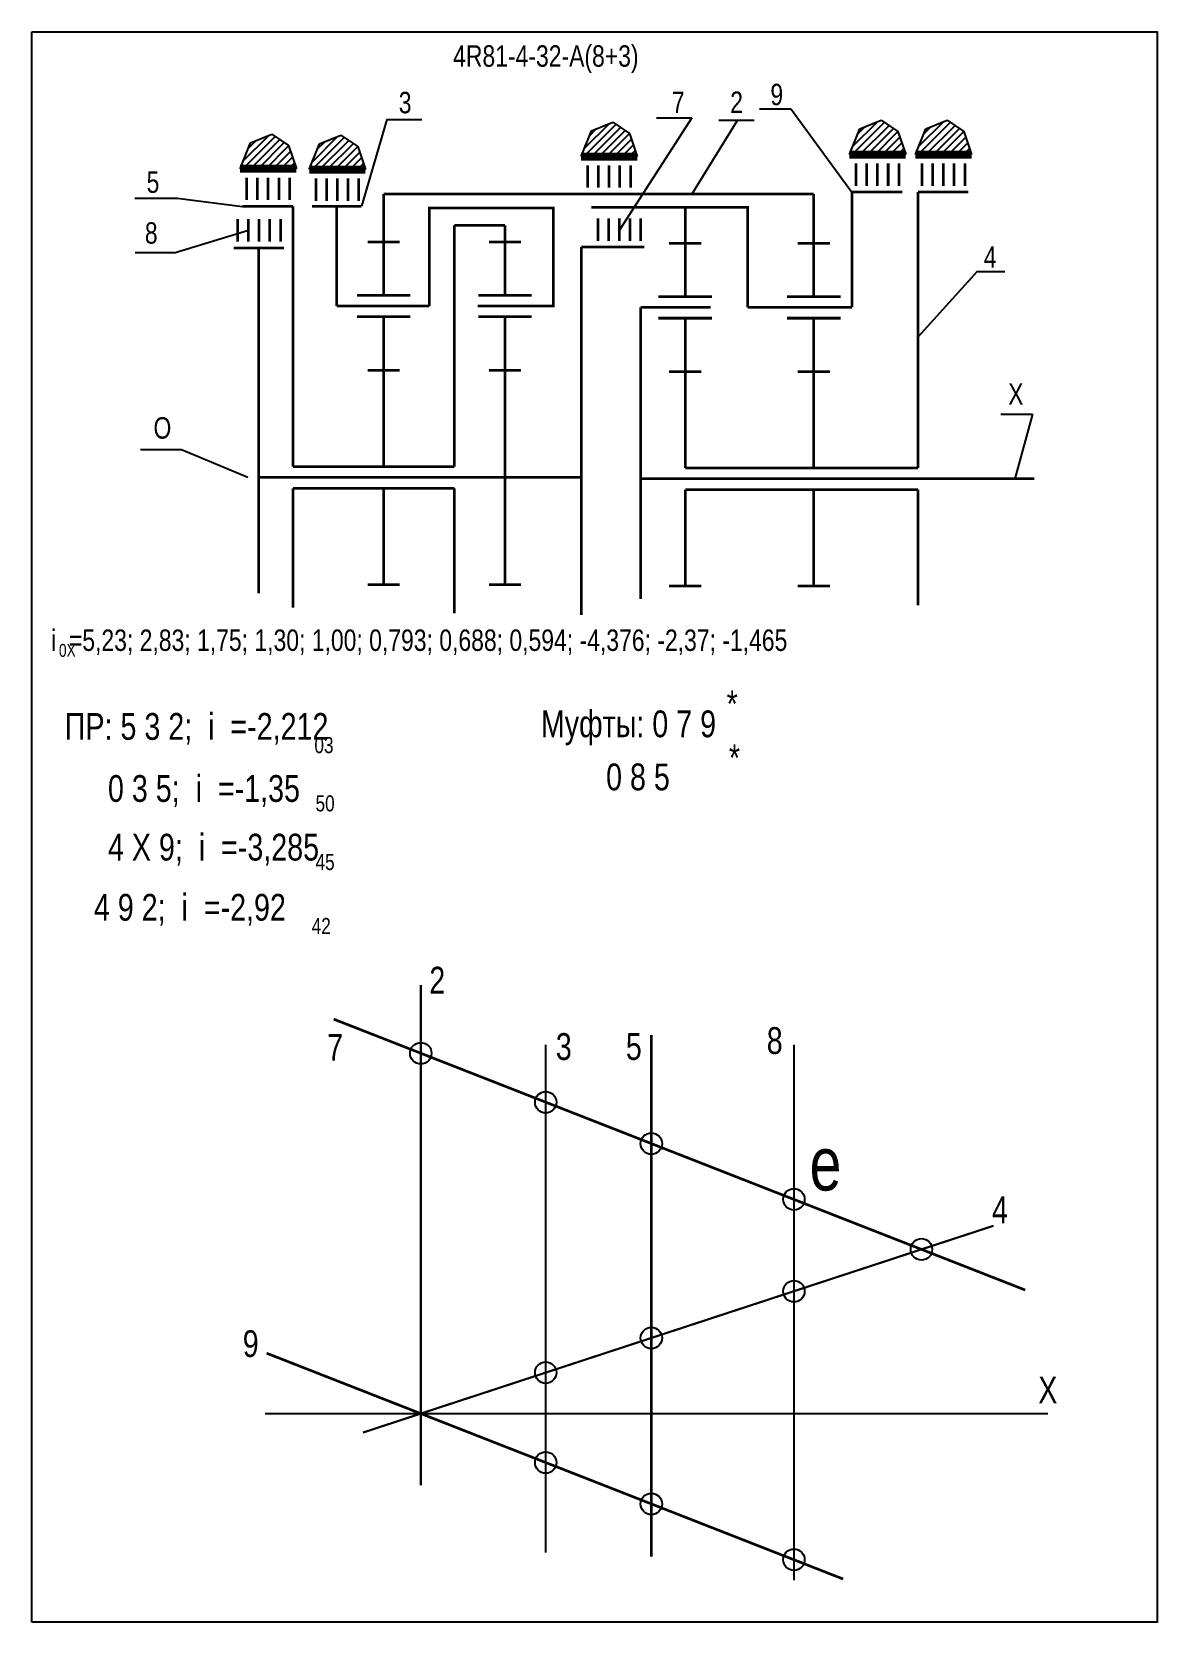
# Model space of a CAD drawing. Extents: x -352 to -142, y 153 to 450.
import ezdxf

# ---------------------------------------------------------------- set-up
doc = ezdxf.new("R2010")
doc.units = 0
doc.header["$LTSCALE"] = 15
doc.layers.get('0').update_dxf_attribs({"linetype": 'CONTINUOUS'})
doc.layers.add('DIM', color=92, linetype='CONTINUOUS')
doc.layers.add('MAIN', color=5, linetype='CONTINUOUS')
doc.styles.add('AMK', font='amk.shx', dxfattribs={"width": 0.8})

msp = doc.modelspace()

# ---------------------------------------------------------------- hatches: boundary and pattern name
at = {"layer": 'DIM'}
h = msp.add_hatch(dxfattribs=at)
h.set_pattern_fill('_USER', color=0, angle=45, style=0, pattern_type=0)
h.set_pattern_definition([(45, (-61.3271, -1.4102), (-0.7071068, 0.7071068), [])])
h.paths.add_polyline_path([(-311.62, 429.11), (-313.57, 424.29), (-303.07, 424.29), (-304.52, 428.61), (-307.63, 430.73)])
h = msp.add_hatch(dxfattribs=at)
h.set_pattern_fill('_USER', color=0, angle=45, style=0, pattern_type=0)
h.set_pattern_definition([(45, (2.2997, 0.8762), (-0.7071068, 0.7071068), [])])
h.paths.add_polyline_path([(-248, 431.39), (-249.94, 426.57), (-239.44, 426.57), (-240.89, 430.9), (-244.01, 433.01)])
h = msp.add_hatch(dxfattribs=at)
h.set_pattern_fill('_USER', color=0, angle=45, style=0, pattern_type=0)
h.set_pattern_definition([(45, (52.3806, 1.2485), (-0.7071068, 0.7071068), [])])
h.paths.add_polyline_path([(-197.92, 431.77), (-199.86, 426.95), (-189.36, 426.95), (-190.81, 431.27), (-193.93, 433.39)])
h = msp.add_hatch(dxfattribs=at)
h.set_pattern_fill('_USER', color=0, angle=45, style=0, pattern_type=0)
h.set_pattern_definition([(45, (64.6894, 1.2485), (-0.7071068, 0.7071068), [])])
h.paths.add_polyline_path([(-185.61, 431.77), (-187.55, 426.95), (-177.05, 426.95), (-178.5, 431.27), (-181.62, 433.39)])
h = msp.add_hatch(dxfattribs=at)
h.set_pattern_fill('_USER', color=0, angle=45, style=0, pattern_type=0)
h.set_pattern_definition([(45, (-48.4275, -1.5655), (-0.7071068, 0.7071068), [])])
h.paths.add_polyline_path([(-298.72, 428.95), (-300.67, 424.13), (-290.17, 424.13), (-291.62, 428.46), (-294.74, 430.57)])

# ---------------------------------------------------------------- linework, layer by layer
at = {"const_width": 0.4}
for points in [[(-279.84, 271.84), (-279.84, 178.43)], [(-256.53, 260.74), (-256.53, 165.87)], [(-210.22, 260.74), (-210.22, 160.71)], [(-290.64, 188.28), (-172.97, 226.9)]]:
    msp.add_lwpolyline(points, dxfattribs=at)
at = {"layer": 'DIM', "color": 0}
for p, q in [((-229.27, 433.8), (-242.7, 412.94)), ((-235.84, 433.8), (-229.27, 433.8)), ((-210.75, 435.44), (-216.67, 435.44)), ((-210.75, 435.44), (-199.38, 419.93)), ((-311.62, 429.11), (-307.63, 430.73)), ((-307.63, 430.73), (-304.52, 428.61)), ((-286.21, 433.51), (-290.94, 417.28)), ((-286.21, 433.51), (-279.64, 433.51)), ((-249.94, 426.57), (-248, 431.39)), ((-248, 431.39), (-244.01, 433.01)), ((-244.01, 433.01), (-240.89, 430.9)), ((-240.89, 430.9), (-239.44, 426.57)), ((-220.76, 433.34), (-229.4, 419.35)), ((-224.2, 433.34), (-217.63, 433.34)), ((-199.86, 426.95), (-197.92, 431.77)), ((-197.92, 431.77), (-193.93, 433.39)), ((-193.93, 433.39), (-190.81, 431.27)), ((-190.81, 431.27), (-189.36, 426.95)), ((-187.55, 426.95), (-185.61, 431.77)), ((-185.61, 431.77), (-181.62, 433.39)), ((-181.62, 433.39), (-178.5, 431.27)), ((-178.5, 431.27), (-177.05, 426.95)), ((-313.57, 424.29), (-311.62, 429.11)), ((-304.52, 428.61), (-303.07, 424.29)), ((-300.67, 424.13), (-298.72, 428.95)), ((-298.72, 428.95), (-294.74, 430.57)), ((-294.74, 430.57), (-291.62, 428.46)), ((-291.62, 428.46), (-290.17, 424.13)), ((-248.69, 426.39), (-241.77, 426.39)), ((-198.61, 426.76), (-191.69, 426.76)), ((-186.3, 426.76), (-179.38, 426.76)), ((-333.23, 418.82), (-325.28, 418.82)), ((-325.28, 418.82), (-313.1, 417.27)), ((-325.86, 408.61), (-312.02, 412.8)), ((-325.86, 408.61), (-333.12, 408.61)), ((-176.04, 405.13), (-187.08, 392.83)), ((-176.04, 405.13), (-170.86, 405.13)), ((-171.61, 378.48), (-165.7, 378.48)), ((-165.7, 378.48), (-168.97, 366.39)), ((-324.53, 371.82), (-332.13, 371.82)), ((-312.13, 366.64), (-324.53, 371.82))]:
    msp.add_line(p, q, dxfattribs=at)
for points, const_width in [([(-286.77, 419.6), (-206.51, 419.6)], 0.5), ([(-199.39, 419.93), (-199.39, 398.39)], 0.5), ([(-187.08, 419.93), (-187.08, 368.39)], 0.5), ([(-303.69, 417.27), (-303.69, 368.64)], 0.5), ([(-300.16, 417.28), (-290.94, 417.28)], 0.5), ([(-295.55, 417.28), (-295.43, 417.28)], 0.5), ([(-295.55, 417.28), (-295.55, 398.64)], 0.5), ([(-259.21, 398.64), (-255.12, 398.64), (-255.12, 416.97), (-278.26, 416.97), (-278.26, 398.64)], 0.5), ([(-248.03, 417.09), (-220.8, 417.09)], 0.5), ([(-230.5, 417.09), (-218.83, 417.09), (-218.83, 398.39)], 0.5), ([(-273.61, 413.73), (-273.61, 368.64)], 0.5), ([(-264.14, 413.73), (-273.61, 413.73)], 0.5), ([(-249.86, 409.66), (-249.86, 340.94)], 0.5), ([(-310.08, 345.03), (-310.08, 409.51)], 0.5), ([(-238.84, 398.39), (-238.84, 366.15)], 0.5), ([(-199.39, 398.39), (-218.83, 398.39)], 0.5), ([(-303.69, 368.64), (-273.61, 368.64)], 0.5), ([(-230.5, 368.39), (-187.08, 368.39)], 0.5), ([(-206.51, 368.39), (-200.1, 368.39)], 0.5), ([(-310.35, 366.64), (-264.14, 366.64)], 0.5), ([(-264.14, 366.64), (-249.86, 366.64)], 0.5), ([(-238.84, 366.39), (-226.65, 366.39)], 0.5), ([(-238.84, 366.15), (-238.84, 343.96)], 0.5), ([(-230.5, 366.39), (-223.54, 366.39)], 0.5), ([(-230.5, 366.39), (-165.35, 366.39)], 0.5), ([(-225.09, 366.39), (-223.54, 366.39)], 0.5), ([(-225.09, 366.39), (-223.54, 366.39)], 0.5), ([(-303.69, 364.64), (-273.61, 364.64)], 0.5), ([(-303.69, 364.64), (-303.69, 342.31)], 0.5), ([(-273.61, 364.64), (-273.61, 341.28)], 0.5), ([(-230.5, 364.39), (-187.08, 364.39)], 0.5), ([(-206.51, 364.39), (-200.1, 364.39)], 0.5), ([(-187.08, 364.39), (-187.08, 342.75)], 0.5), ([(-167.06, 214.9), (-296.11, 265.49)], 0.5), ([(-236.83, 262.55), (-236.83, 165.08)], 0.5), ([(-201.04, 160.93), (-308.62, 203.1)], 0.5), ([(-308.9, 191.82), (-162.8, 191.82)], 0.4)]:
    msp.add_lwpolyline(points, dxfattribs=dict(at, const_width=const_width))
for centre in [(-279.84, 259.11), (-256.53, 249.97), (-236.83, 242.25), (-210.22, 231.82), (-186.41, 222.49), (-210.22, 214.67), (-236.83, 205.94), (-256.53, 199.47), (-256.53, 182.68), (-236.83, 174.96), (-210.22, 164.53)]:
    msp.add_circle(centre, 2, dxfattribs=at)
at = {"layer": 'MAIN'}
for points in [[(-352.43, 152.87), (-352.43, 449.87)], [(-352.43, 449.87), (-142.43, 449.87), (-142.43, 152.87), (-352.43, 152.87)]]:
    msp.add_lwpolyline(points, dxfattribs=at)
at = {"layer": 'MAIN', "color": 0}
for points, const_width in [([(-199.86, 426.95), (-189.36, 426.95)], 1.5), ([(-187.55, 426.95), (-177.05, 426.95)], 1.5), ([(-313.57, 424.29), (-303.07, 424.29)], 1.5), ([(-300.67, 424.13), (-290.17, 424.13)], 1.5), ([(-249.94, 426.57), (-239.44, 426.57)], 1.5), ([(-240.71, 424.92), (-240.71, 420.73)], 0.5), ([(-190.63, 425.3), (-190.63, 421.1)], 0.5), ([(-178.32, 425.3), (-178.32, 421.1)], 0.5), ([(-304.33, 422.64), (-304.33, 418.44)], 0.5), ([(-291.43, 422.48), (-291.43, 418.28)], 0.5), ([(-286.77, 410.64), (-286.77, 419.6)], 0.5), ([(-206.51, 400.39), (-206.51, 419.6)], 0.5), ([(-199.39, 419.93), (-189.98, 419.93)], 0.5), ([(-187.08, 419.93), (-177.67, 419.93)], 0.5), ([(-313.1, 417.27), (-303.69, 417.27)], 0.5), ([(-230.5, 410.39), (-230.5, 417.09)], 0.5), ([(-306.02, 414.88), (-306.02, 410.68)], 0.5), ([(-264.14, 410.64), (-264.14, 413.73)], 0.5), ([(-238.79, 415.03), (-238.79, 410.83)], 0.5), ([(-286.77, 410.64), (-289.77, 410.64)], 0.5), ([(-286.77, 400.64), (-286.77, 410.64)], 0.5), ([(-286.77, 410.64), (-283.77, 410.64)], 0.5), ([(-264.14, 410.64), (-267.14, 410.64)], 0.5), ([(-264.14, 400.64), (-264.14, 410.64)], 0.5), ([(-264.14, 410.64), (-261.14, 410.64)], 0.5), ([(-249.86, 409.66), (-238.15, 409.66)], 0.5), ([(-230.5, 410.39), (-233.5, 410.39)], 0.5), ([(-230.5, 400.39), (-230.5, 410.39)], 0.5), ([(-230.5, 410.39), (-227.5, 410.39)], 0.5), ([(-206.51, 410.39), (-209.51, 410.39)], 0.5), ([(-206.51, 410.39), (-203.51, 410.39)], 0.5), ([(-314.79, 409.51), (-305.38, 409.51)], 0.5), ([(-278.26, 398.64), (-295.55, 398.64)], 0.5), ([(-259.21, 398.64), (-269.24, 398.64)], 0.5), ([(-225.76, 398.39), (-238.84, 398.39)], 0.5), ([(-286.77, 396.64), (-291.77, 396.64)], 0.5), ([(-286.77, 386.64), (-286.77, 396.64), (-281.77, 396.64)], 0.5), ([(-264.14, 396.64), (-269.14, 396.64)], 0.5), ([(-264.14, 386.64), (-264.14, 396.64), (-259.14, 396.64)], 0.5), ([(-230.5, 396.39), (-235.5, 396.39)], 0.5), ([(-230.5, 386.39), (-230.5, 396.39), (-225.5, 396.39)], 0.5), ([(-206.51, 396.39), (-211.51, 396.39)], 0.5), ([(-206.51, 386.39), (-206.51, 396.39), (-201.51, 396.39)], 0.5), ([(-286.77, 386.64), (-289.77, 386.64)], 0.5), ([(-286.77, 368.64), (-286.77, 386.64)], 0.5), ([(-286.77, 386.64), (-283.77, 386.64)], 0.5), ([(-264.14, 386.64), (-267.14, 386.64)], 0.5), ([(-264.14, 366.64), (-264.14, 386.64)], 0.5), ([(-264.14, 386.64), (-261.14, 386.64)], 0.5), ([(-230.5, 386.39), (-233.5, 386.39)], 0.5), ([(-230.5, 368.39), (-230.5, 386.39)], 0.5), ([(-230.5, 386.39), (-227.5, 386.39)], 0.5), ([(-206.51, 386.39), (-209.51, 386.39)], 0.5), ([(-206.51, 368.39), (-206.51, 386.39)], 0.5), ([(-206.51, 386.39), (-203.51, 386.39)], 0.5), ([(-264.14, 366.64), (-264.14, 346.64)], 0.5), ([(-286.77, 364.64), (-286.77, 346.64)], 0.5), ([(-230.5, 364.39), (-230.5, 346.39)], 0.5), ([(-206.51, 364.39), (-206.51, 346.39)], 0.5), ([(-286.77, 346.64), (-289.77, 346.64)], 0.5), ([(-286.77, 346.64), (-283.77, 346.64)], 0.5), ([(-264.14, 346.64), (-267.14, 346.64)], 0.5), ([(-264.14, 346.64), (-261.14, 346.64)], 0.5), ([(-230.5, 346.39), (-233.5, 346.39)], 0.5), ([(-230.5, 346.39), (-227.5, 346.39)], 0.5), ([(-206.51, 346.39), (-209.51, 346.39)], 0.5), ([(-206.51, 346.39), (-203.51, 346.39)], 0.5)]:
    msp.add_lwpolyline(points, dxfattribs=dict(at, const_width=const_width))
for points in [[(-248.71, 424.92, 0.5, 0.5, 0), (-248.71, 420.73, 0.5, 0.5, 0)], [(-246.71, 424.92, 0.5, 0.5, 0), (-246.71, 420.73, 0.5, 0.5, 0)], [(-244.71, 424.92, 0.5, 0.5, 0), (-244.71, 420.73, 0.5, 0.5, 0)], [(-242.71, 424.92, 0.5, 0.5, 0), (-242.71, 420.73, 0.5, 0.5, 0)], [(-198.63, 425.3, 0.5, 0.5, 0), (-198.63, 421.1, 0.5, 0.5, 0)], [(-196.63, 425.3, 0.5, 0.5, 0), (-196.63, 421.1, 0.5, 0.5, 0)], [(-194.63, 425.3, 0.5, 0.5, 0), (-194.63, 421.1, 0.5, 0.5, 0)], [(-192.63, 425.3, 0.5, 0.5, 0), (-192.63, 421.1, 0.5, 0.5, 0)], [(-186.32, 425.3, 0.5, 0.5, 0), (-186.32, 421.1, 0.5, 0.5, 0)], [(-184.32, 425.3, 0.5, 0.5, 0), (-184.32, 421.1, 0.5, 0.5, 0)], [(-182.32, 425.3, 0.5, 0.5, 0), (-182.32, 421.1, 0.5, 0.5, 0)], [(-180.32, 425.3, 0.5, 0.5, 0), (-180.32, 421.1, 0.5, 0.5, 0)], [(-312.33, 422.64, 0.5, 0.5, 0), (-312.33, 418.44, 0.5, 0.5, 0)], [(-310.33, 422.64, 0.5, 0.5, 0), (-310.33, 418.44, 0.5, 0.5, 0)], [(-308.33, 422.64, 0.5, 0.5, 0), (-308.33, 418.44, 0.5, 0.5, 0)], [(-306.33, 422.64, 0.5, 0.5, 0), (-306.33, 418.44, 0.5, 0.5, 0)], [(-299.43, 422.48, 0.5, 0.5, 0), (-299.43, 418.28, 0.5, 0.5, 0)], [(-297.43, 422.48, 0.5, 0.5, 0), (-297.43, 418.28, 0.5, 0.5, 0)], [(-295.43, 422.48, 0.5, 0.5, 0), (-295.43, 418.28, 0.5, 0.5, 0)], [(-293.43, 422.48, 0.5, 0.5, 0), (-293.43, 418.28, 0.5, 0.5, 0)], [(-314.02, 414.88, 0.5, 0.5, 0), (-314.02, 410.68, 0.5, 0.5, 0)], [(-312.02, 414.88, 0.5, 0.5, 0), (-312.02, 410.68, 0.5, 0.5, 0)], [(-310.02, 414.88, 0.5, 0.5, 0), (-310.02, 410.68, 0.5, 0.5, 0)], [(-308.02, 414.88, 0.5, 0.5, 0), (-308.02, 410.68, 0.5, 0.5, 0)], [(-246.79, 415.03, 0.5, 0.5, 0), (-246.79, 410.83, 0.5, 0.5, 0)], [(-244.79, 415.03, 0.5, 0.5, 0), (-244.79, 410.83, 0.5, 0.5, 0)], [(-242.79, 415.03, 0.5, 0.5, 0), (-242.79, 410.83, 0.5, 0.5, 0)], [(-240.79, 415.03, 0.5, 0.5, 0), (-240.79, 410.83, 0.5, 0.5, 0)], [(-281.77, 400.64, 0.5, 0.5, 0), (-291.77, 400.64, 0.5, 0.5, 0)], [(-259.14, 400.64, 0.5, 0.5, 0), (-269.14, 400.64, 0.5, 0.5, 0)], [(-225.5, 400.39, 0.5, 0.5, 0), (-235.5, 400.39, 0.5, 0.5, 0)], [(-201.51, 400.39, 0.5, 0.5, 0), (-211.51, 400.39, 0.5, 0.5, 0)]]:
    msp.add_lwpolyline(points, format="xyseb", dxfattribs=at)

# ---------------------------------------------------------------- texts
at = {"layer": 'DIM', "color": 0, "style": 'AMK', "width": 0.8}
for s, height, p in [('4R81-4-32-A(8+3)', 4, (-273.81, 443.35)), ('9', 4, (-214.61, 436.16)), ('3', 4, (-283.96, 434.65)), ('7', 4, (-233, 434.68)), ('2', 4, (-222.1, 434.72)), ('5', 4, (-331.01, 419.79)), ('8', 4, (-331.34, 410.3)), ('4', 4, (-174.8, 405.8)), ('X', 4, (-170.23, 380.21)), ('O', 4, (-329.73, 373.9)), ('i  =5,23; 2,83; 1,75; 1,30; 1,00; 0,793; 0,688; 0,594; -4,376; -2,37; -1,465', 4, (-348.84, 334.25)), ('0X', 2.4, (-347.37, 333.15)), ('*', 5, (-222.78, 321.86)), (' ПР: 5 3 2;  i  =-2,212', 5, (-347.76, 317.65)), ('Муфты: 0 7 9', 5, (-257.44, 318.13)), ('03', 3, (-299.7, 315.16)), ('*', 5, (-222.35, 311.79)), ('       0 8 5', 5, (-255.67, 308.22)), ('    0 3 5;  i  =-1,35', 5, (-344.17, 306.06)), ('50', 3, (-299.49, 304.28)), ('    4 X 9;  i  =-3,285', 5, (-344.17, 295.1)), ('45', 3, (-299.49, 293.33)), ('     4 9 2;  i  =-2,92', 5, (-348.28, 283.87)), ('42', 3, (-300.21, 281.38)), ('2', 5, (-278.26, 270.26)), ('7', 5, (-297.33, 257.72)), ('3', 5, (-254.65, 257.87)), ('5', 5, (-241.58, 257.87)), ('8', 5, (-215.29, 258.98)), ('e', 10, (-207.3, 233.49)), ('4', 5, (-173.27, 227.37)), ('9', 5, (-313.07, 202.39)), ('X', 5, (-164.62, 193.74))]:
    msp.add_text(s, height=height, dxfattribs=at).set_placement(p)

doc.saveas('drawing.dxf')
